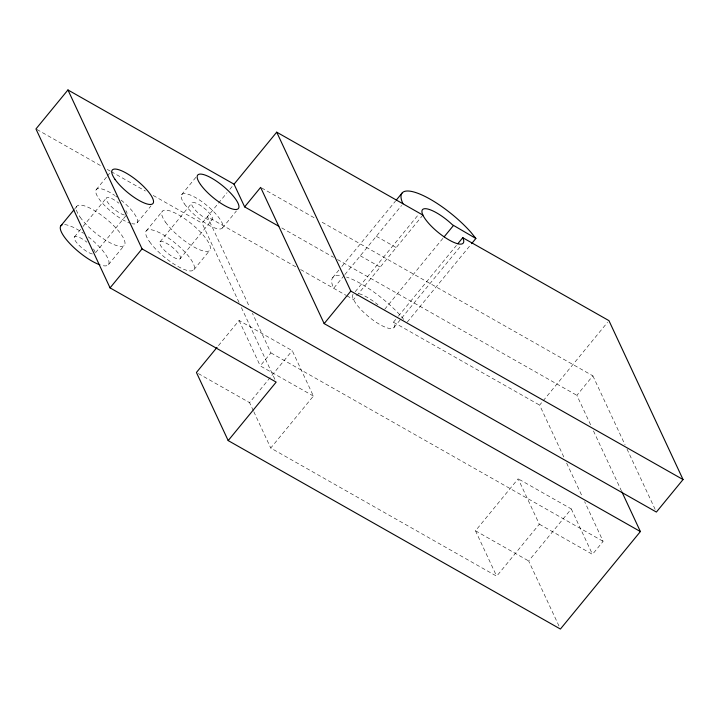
<?xml version="1.0" encoding="UTF-8"?>
<svg xmlns="http://www.w3.org/2000/svg" width="719" height="719" viewBox="0 0 719 719"><rect width="100%" height="100%" fill="white"/><g stroke="black" fill="none" stroke-linecap="round" stroke-linejoin="round"><path stroke-width="0.54" stroke-dasharray="3.6 2.7" d="M74.713 208.932L76.798 206.389M96.202 189.663L106.628 176.946M107.329 176.092L110.807 171.859M74.425 236.955L82.245 227.429M82.955 226.557L106.421 197.959M95.573 252.693L126.149 215.43M137.077 222.863L150.99 205.913M108.488 264.628L124.486 245.134M146.227 230.934L162.224 211.431M181.628 194.705L196.233 176.901M160.094 241.755L192.09 202.758M239.041 302.465L202.066 223.178L227.042 192.728M229.846 189.313L234.052 184.181M180.056 258.849A13.167 3.793 39.4 0 0 167.806 244.029A13.167 3.793 39.4 0 0 162.359 248.028A13.167 3.793 39.4 0 0 180.056 258.849L212.042 219.852A13.167 3.793 39.4 0 0 199.801 205.032A13.167 3.793 39.4 0 0 194.355 209.031A13.167 3.793 39.4 0 0 212.042 219.852M222.504 227.905L236.416 210.955M193.923 269.67L209.921 250.176M218.459 345.623L239.076 320.494L292.238 350.638L313.412 396.052L270.748 448.045L496.667 576.189L539.322 524.196L518.147 478.791L475.493 530.784L496.667 576.189M313.412 396.052L260.251 365.899L270.919 352.894L252.432 313.25M332.627 277.696L339 269.931M341.822 266.488L395.585 200.96M344.167 275.458L333.643 288.283A52.676 15.171 39.4 0 1 341.381 275.772M344.868 274.604L401.562 205.499M253.34 410.711L249.574 402.64L292.238 350.638M355.195 291.707L418.143 214.981M422.898 215.098L353.577 299.589L346.926 295.824M384.692 309.305L443.407 237.746M353.065 294.296A26.333 7.585 39.4 0 0 374.482 321.132A26.333 7.585 39.4 0 0 393.446 322.211L397.688 317.034M398.389 316.171L456.394 245.476M393.949 327.505L401.022 318.885M401.732 318.023L461.149 245.592M407.26 322.103L470.918 244.505M563.795 456.969L539.618 405.121L542.45 401.678M543.16 400.816L607.528 322.355M590.614 424.812L576.872 395.333L592.869 375.83L320.243 221.191M558.987 625.997L528.645 560.937L571.299 508.935L518.147 478.791M539.322 524.196L592.474 554.349L603.142 541.344L584.655 501.7M376.298 236.29L396.232 247.597M261.617 187.938L314.383 217.866M360.3 255.793L380.234 267.1M281.776 227.941L333.562 257.321M337.472 259.541L576.872 395.333M295.77 266.803L207.396 216.68L249.583 307.148M300.623 269.553L345.983 295.284M393.446 322.211L539.618 405.121M36.93 129.501L102.395 166.637M107.284 169.414L110.214 171.077M111.193 171.625L145.391 191.029M153.21 195.46L202.066 223.178M270.919 352.894L603.142 541.344M198.354 373.583L249.574 402.64M475.493 530.784L528.645 560.937M403.772 319.479L401.678 316.863A52.676 15.171 39.4 0 0 346.513 277.076M592.869 375.83L625.099 444.962M626.995 449.024L655.44 510.023M593.463 430.915L621.432 490.888M566.644 463.072L582.282 496.613M571.299 508.935L592.474 554.349M241.404 307.552L275.251 380.126M239.076 320.494L260.251 365.899M253.807 411.717L270.748 448.045M358.988 293.685A26.333 7.585 39.4 0 1 377.969 304.757M92.374 253.987A13.167 3.793 39.4 0 1 74.677 239.607A13.167 3.793 39.4 0 1 86.873 242.186M93.452 248.954A13.167 3.793 39.4 0 1 95.097 252.486M124.369 214.99A13.167 3.793 39.4 0 1 106.673 200.61A13.167 3.793 39.4 0 1 118.869 203.189M125.897 210.649A13.167 3.793 39.4 0 1 127.083 213.489M88.293 236.848A30.728 8.844 39.4 0 1 107.643 257.923A30.728 8.844 39.4 0 1 102.691 265.617M64.611 224.616A30.728 8.844 39.4 0 1 83.503 233.324M121.107 200.116A26.333 7.585 39.4 0 1 132.107 223.717M131.155 223.483A26.333 7.585 39.4 0 1 97.604 196.664A26.333 7.585 39.4 0 1 114.752 195.415M115.66 196.026A26.333 7.585 39.4 0 1 117.224 197.132M165.523 222.171A30.728 8.844 39.4 0 0 207.755 251.371A30.728 8.844 39.4 0 0 184.936 218.864A30.728 8.844 39.4 0 0 165.523 222.171M80.097 217.129A30.728 8.844 39.4 0 0 122.329 246.329A30.728 8.844 39.4 0 0 99.501 213.822A30.728 8.844 39.4 0 0 80.097 217.129M149.525 241.674A30.728 8.844 39.4 0 0 191.757 270.865A30.728 8.844 39.4 0 0 168.938 238.366A30.728 8.844 39.4 0 0 149.525 241.674M184.459 203.908A26.333 7.585 39.4 0 0 220.652 228.93A26.333 7.585 39.4 0 0 201.095 201.077A26.333 7.585 39.4 0 0 184.459 203.908"/><path stroke-width="1.08" d="M278.846 226.278L244.64 206.883L234.052 184.181L67.945 89.956L35.95 128.953L110.061 287.879L276.168 382.104L228.184 440.594L560.407 629.044L640.395 531.557L621.899 491.904M60.8 225.892L74.012 209.777M110.061 287.879L142.056 248.882L67.945 89.956M234.052 184.181L276.716 132.179L422.898 215.098M244.64 206.883L260.637 187.38L324.161 323.604L656.384 512.054L683.05 479.555L608.939 320.629L462.766 237.71A26.333 7.585 39.4 0 1 443.803 236.641A26.333 7.585 39.4 0 1 422.386 209.804A26.333 7.585 39.4 0 1 452.431 224.768L475.87 238.474L471.628 243.642M217.039 347.358L196.422 372.487L228.184 440.594M396.295 200.098L401.948 193.204M324.161 323.604L350.827 291.105L276.716 132.179M444.108 236.884L453.312 225.676M457.814 243.75L462.766 237.71M350.827 291.105L683.05 479.555M142.056 248.882L640.395 531.557M475.87 238.474L470.999 232.372A52.676 15.171 39.4 0 0 420.238 194.238A52.676 15.171 39.4 0 0 402.964 203.792M99.896 264.826A30.728 8.844 39.4 0 1 70.013 243.741A30.728 8.844 39.4 0 1 62.068 224.939M200.457 184.415A26.333 7.585 39.4 0 0 236.65 209.436A26.333 7.585 39.4 0 0 217.093 181.574A26.333 7.585 39.4 0 0 200.457 184.415M115.022 179.364A26.333 7.585 39.4 0 0 151.224 204.394A26.333 7.585 39.4 0 0 131.658 176.532A26.333 7.585 39.4 0 0 115.022 179.364"/></g></svg>
